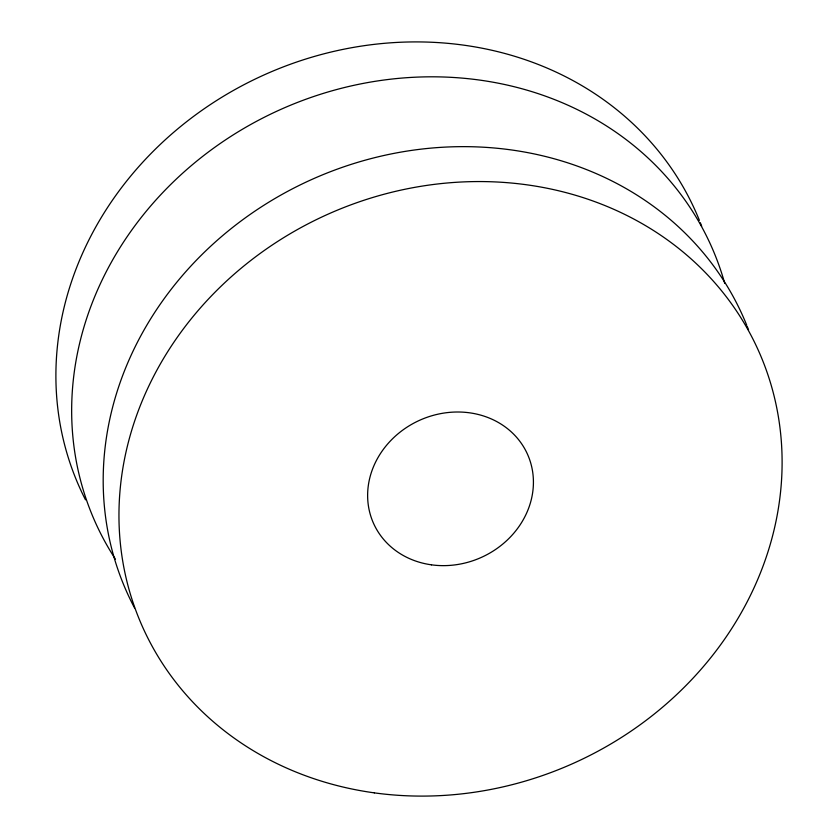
<?xml version="1.0" encoding="UTF-8"?>
<svg xmlns="http://www.w3.org/2000/svg" width="838" height="838" viewBox="0 0 838 838"><rect width="100%" height="100%" fill="white"/><g stroke="black" fill="none" stroke-linecap="round" stroke-linejoin="round"><path stroke-width="1.26" d="M700.327 222.709A337.525 300.737 -24.3 0 1 701.678 226.229M85.507 499.825A337.525 300.737 -24.3 0 1 262.661 75.567A337.525 300.737 -24.3 0 1 699.395 220.373M747.182 326.338A337.525 300.737 -24.3 0 1 748.544 329.837M134.551 607.927A337.525 300.737 -24.3 0 1 308.049 181.176A337.525 300.737 -24.3 0 1 746.71 325.165M115.414 559.135A337.515 300.737 -24.3 0 1 279.201 110.124A337.515 300.737 -24.3 0 1 724.734 283.412M374.335 792.863A337.525 300.737 -24.3 0 0 768.1 375.351A337.525 300.737 -24.3 0 0 209.154 298.276A337.525 300.737 -24.3 0 0 374.335 792.863M431.476 564.833A84.376 75.179 -24.3 0 0 529.92 460.46A84.376 75.179 -24.3 0 0 390.183 441.186A84.376 75.179 -24.3 0 0 431.476 564.833"/></g></svg>
